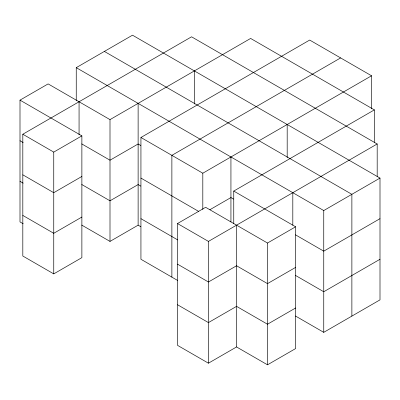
<?xml version="1.0" encoding="UTF-8"?>
<svg xmlns="http://www.w3.org/2000/svg" width="400" height="400" viewBox="0 0 400 400"><rect width="100%" height="100%" fill="white"/><g stroke="black" fill="none" stroke-linecap="round" stroke-linejoin="round"><path stroke-width="0.6" d="M23.2 223.77L20 221.92L20 100.135L48.125 83.9L110 119.62L250.625 38.435L374.375 109.88L374.375 142.355M76.25 100.76L76.25 67.66L132.5 35.185L380 178.08L380 299.865L323.75 332.34L295.48 316.015M20 100.135L81.875 135.86L81.875 257.645L53.75 273.885L22.815 256.02L22.815 134.235L191.56 36.81L377.185 143.98L377.185 176.455M22.815 134.235L53.75 152.1L81.875 135.86M177.74 280.52L140.935 259.27L140.935 137.485L309.685 40.055L371.56 75.78L371.56 108.88M81.875 176.455L53.75 192.695L22.815 174.83M340.625 57.92L171.875 155.345L171.875 277.13M81.875 217.05L53.75 233.29L22.815 215.425M140.935 137.485L202.81 173.205L371.56 75.78M81.73 225.085L110 241.405L138.125 225.17L140.79 226.71M177.5 223.545L205.625 207.305L267.5 243.03L295.625 226.79L295.625 348.575L267.5 364.815L236.56 346.955L208.435 363.19L177.5 345.33L177.5 223.545L208.435 241.405L377.185 143.98M233.75 223.545L233.75 191.07L374.375 109.88M209.845 209.74L230.935 197.565L233.605 199.105M76.25 67.66L323.75 210.555L380 178.08M295.625 267.385L267.5 283.625L236.56 265.765L208.435 282L177.5 264.14M380 218.675L323.75 251.15L295.48 234.825M295.625 307.98L267.5 324.22L236.56 306.36L208.435 322.595L177.5 304.735M380 259.27L323.75 291.745L295.48 275.42M104.375 51.425L351.875 194.315L351.875 316.1M233.75 191.07L295.625 226.79M140.79 145.52L138.125 143.98L110 160.215L81.73 143.895M140.935 178.08L198.545 211.34M140.79 186.115L138.125 184.575L110 200.81L81.73 184.49M20 140.73L23.2 142.58M140.935 218.675L177.74 239.925M20 181.325L23.2 183.175M323.75 210.555L323.75 332.34M292.81 192.69L292.81 225.17M287.185 124.495L287.185 157.595M267.5 243.03L267.5 364.815M236.56 225.17L236.56 346.955M230.935 156.97L230.935 221.92M208.435 241.405L208.435 363.19M202.81 173.205L202.81 209.43M194.375 70.91L194.375 104.01M138.125 103.385L138.125 225.17M110 119.62L110 241.405M79.065 101.76L79.065 134.86M53.75 152.1L53.75 273.885"/></g></svg>
